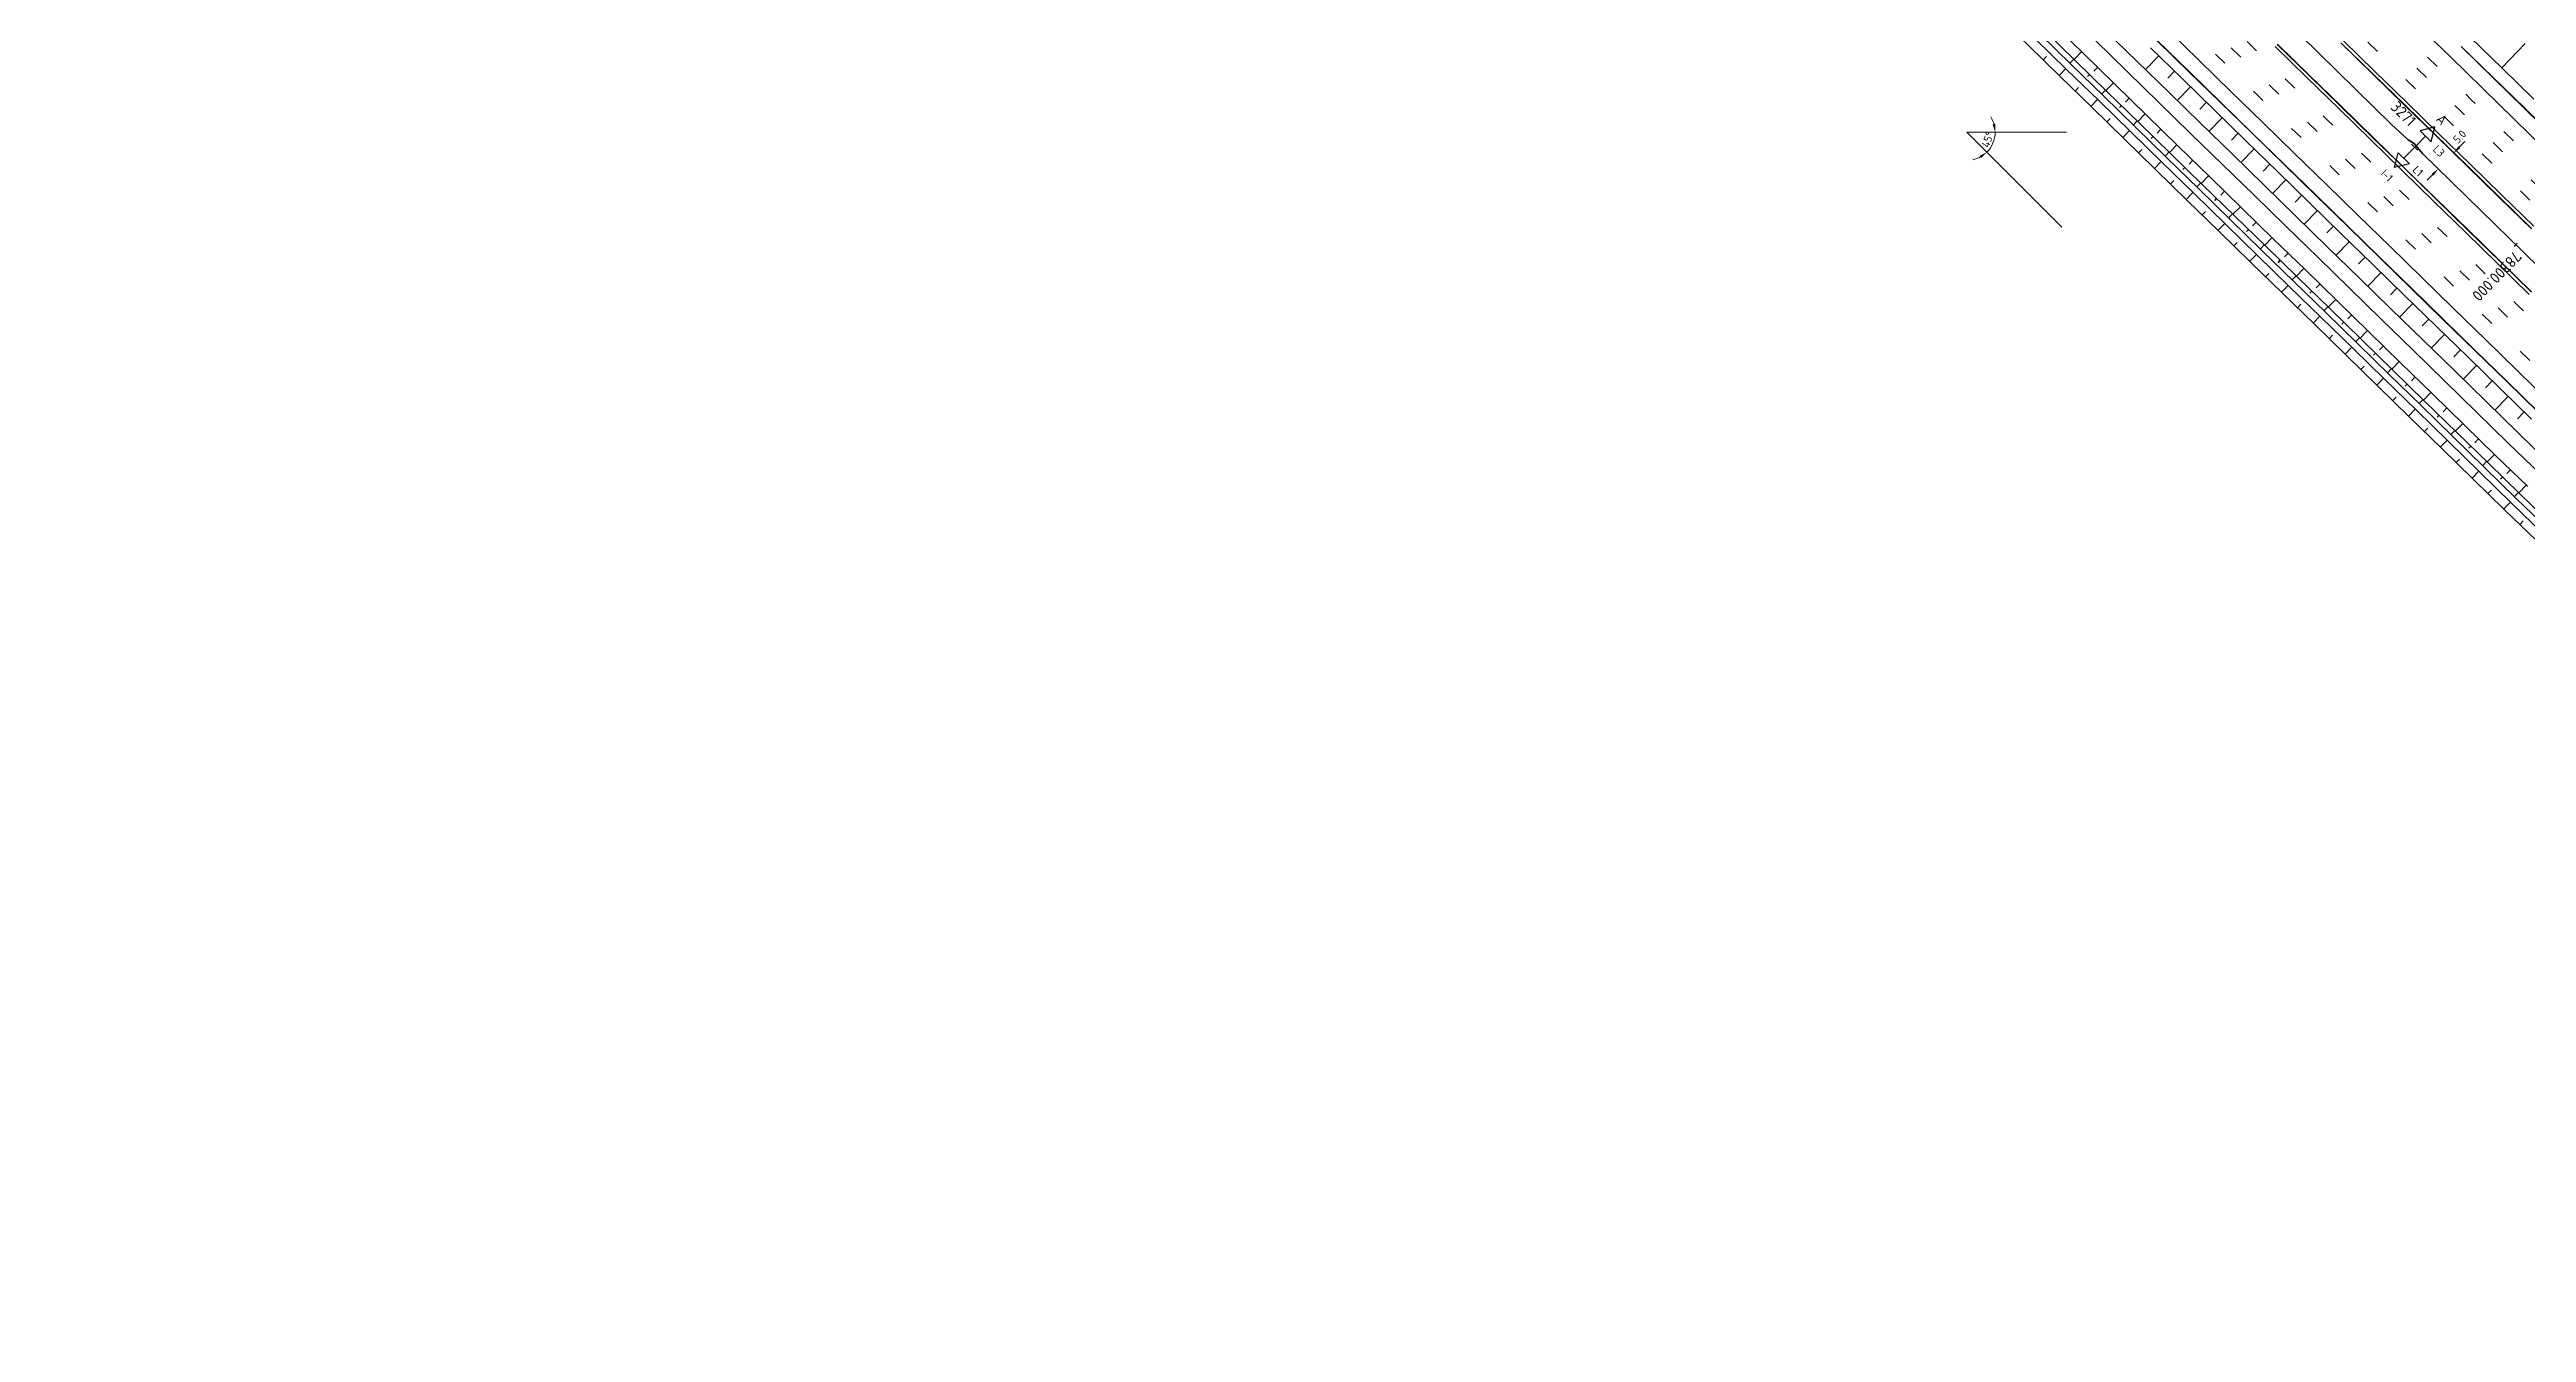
# Model space of a CAD drawing. Header units: metres. Extents: x 134219 to 139080, y 438661 to 444352.
# Drawn here: x 137097 to 137656, y 439851 to 440140 of the extents above; entities that cross this region are included whole.
import ezdxf

# ---------------------------------------------------------------- set-up
doc = ezdxf.new("R2010")
doc.units = ezdxf.units.M
doc.linetypes.add('13strp', pattern=[4, 1, -3])
doc.linetypes.add('39strp', pattern=[12, 3, -9])
doc.layers.get('DEFPOINTS').update_dxf_attribs({"color": 193})
for name, color, linetype, lineweight in [('N-WE-KL-ET_LS_OV_ARMATUUR-S', 7, 'Continuous', 25), ('N-WE-KL-ET_LS_OV_ARMATUUR-T18', 1, 'Continuous', 25), ('N-WE-KL-ET_LS_OV_KABEL-G', 10, 'KL-LS-OV-N', 35), ('N-WE-KL-ET_LS_OV_KABEL-M', 7, 'Continuous', 18), ('Utd-ondergr-nw', 8, '13strp', 35), ('X-XX-AL-VERWIJZING-S', 7, 'Continuous', 18)]:
    doc.layers.add(name, color=color, linetype=linetype, lineweight=lineweight)
doc.layers.add('N-WE-KL-ET_LS_OV_ARMATUUR-T25', color=2, linetype='Continuous')
doc.layers.add('Utd-weg-nw', color=8, linetype='Continuous')
doc.styles.add('alm a2ee v011$0$rtw_iso', font='NLCS-ISO.ttf')
doc.styles.add('ISO18', font='NLCS-ISO.ttf')
doc.styles.add('ISO25', font='NLCS-ISO.ttf')
doc.styles.add('NLCS_18', font='NLCS-ISO.ttf', dxfattribs={"height": 1.8})
doc.linetypes.add('KL-LS-OV-N', pattern='A,4,-1,[103,NLCS.SHX,S=0.75,R=0,X=0,Y=0],-1,4,-1.5,["0V",Standard,S=1,R=0,X=0,Y=-0.5],-3', length=14.5)
doc.dimstyles.new('NLCS_t18_pijl_Dimension_l3_h1', dxfattribs={"dimtxt": 1.8, "dimasz": 1.8, "dimexe": 2, "dimexo": 2, "dimgap": 0.7, "dimtad": 1, "dimdec": 1, "dimzin": 0, "dimdsep": 46, "dimtxsty": 'NLCS_18', "dimcen": 2.5, "dimdle": 2, "dimclrd": 256, "dimclre": 256, "dimclrt": 256, "dimadec": 1, "dimazin": 0, "dimtfac": 1, "dimtdec": 1, "dimtofl": 0, "dimtmove": 1, "dimatfit": 0, "dimfxl": 0, "dimtolj": 1, "dimtzin": 0, "dimlwd": 18, "dimlwe": 18, "dimarcsym": 0})
doc.dimstyles.new('UTD', dxfattribs={"dimtxt": 1.8, "dimasz": 1.8, "dimexe": 0, "dimexo": 0, "dimgap": 0.5, "dimtad": 1, "dimdec": 1, "dimzin": 1, "dimdsep": 46, "dimtxsty": 'ISO18', "dimcen": 2.5, "dimclrd": 256, "dimclre": 256, "dimclrt": 1, "dimadec": 0, "dimazin": 0, "dimtfac": 1, "dimtdec": 1, "dimtmove": 0, "dimatfit": 3, "dimfxl": 0, "dimlwd": -1, "dimlwe": -1, "dimarcsym": 0})

# ---------------------------------------------------------------- blocks, each defined once
blk = doc.blocks.new('SKL-ET_OV_ARMATUUR_HD_NATRIUM_2x250W-SO (3)')
for p, q in [((-6.49, 0), (-3.49, 1.76)), ((-3.49, -1.76), (-6.49, 0)), ((6.49, 0), (3.49, 1.76)), ((3.49, -1.76), (6.49, 0))]:
    blk.add_line(p, q)
for points in [[(-3.49, 1.76), (-3.49, -1.76)], [(-3.49, 0), (0, 0)], [(0, 1), (0, -1)], [(3.49, 0), (0, 0)], [(3.49, 1.76), (3.49, -1.76)]]:
    blk.add_lwpolyline(points)
at = {"layer": 'N-WE-KL-ET_LS_OV_ARMATUUR-T18', "style": 'ISO18', "flags": 1}
for tag, p in [('TYPE_ARMATUUR', (3.07, -6.82)), ('VERMOGEN_LAMP', (3.07, -10.61)), ('SPIEGELSTAND', (3.07, -14.39)), ('HOOGTE_LICHTMAST', (3.07, -18.17)), ('UITLEGGERHOEK', (3.07, -21.96)), ('TYPE_LICHTMAST', (3.07, -25.74)), ('BOTSVRIENDELIJK', (3.07, -29.53)), ('POSITIE_LICHTMAST', (3.07, -33.31)), ('KABELAANSLUITNG', (3.07, -37.1)), ('VOEDINGSPUNT', (3.07, -48.45))]:
    blk.add_attdef(tag, p, '', height=1.8, dxfattribs=at)
at = {"layer": 'N-WE-KL-ET_LS_OV_ARMATUUR-T18', "style": 'ISO18'}
for tag, p in [('FASE-AANSLUITING_1', (3.07, -40.88)), ('FASE-AANSLUITING_2', (3.07, -44.67)), ('GROEPSNUMMER', (3.07, -52.24))]:
    blk.add_attdef(tag, p, '', height=1.8, dxfattribs=at)
at = {"layer": 'N-WE-KL-ET_LS_OV_ARMATUUR-T25', "style": 'ISO25'}
for tag, p, height in [('TYPE_SYMBOOL', (3.07, 3.61), 2.25), ('MASTNUMMER', (3.07, 7.39), 2.5)]:
    blk.add_attdef(tag, p, '', height=height, dxfattribs=at)
blk = doc.blocks.new('*D254')
at = {"layer": 'DEFPOINTS', "color": 0, "transparency": 16777216}
for p in [(137635.95, 440113.43), (137635.95, 440113.43), (137639.43, 440117)]:
    blk.add_point(p, dxfattribs=at)
at = {"layer": 'N-WE-KL-ET_LS_OV_KABEL-M', "lineweight": 18, "transparency": 16777216}
for p, q in [((137639.43, 440117), (137637.99, 440118.39)), ((137635.95, 440113.43), (137634.52, 440114.83))]:
    blk.add_line(p, q, dxfattribs=at)
at = {"layer": 'N-WE-KL-ET_LS_OV_KABEL-M', "linetype": 'Continuous', "lineweight": 18, "transparency": 16777216}
for p, q in [((137640.68, 440118.29), (137641.94, 440119.58)), ((137634.7, 440112.14), (137633.44, 440110.85))]:
    blk.add_line(p, q, dxfattribs=at)
at = {"layer": 'N-WE-KL-ET_LS_OV_KABEL-M', "transparency": 16777216}
for points in [[(137640.47, 440118.5), (137640.9, 440118.08), (137639.43, 440117)], [(137634.48, 440112.35), (137634.91, 440111.93), (137635.95, 440113.43)]]:
    blk.add_solid(points, dxfattribs=at)
at = {"layer": 'N-WE-KL-ET_LS_OV_KABEL-M', "transparency": 16777216, "insert": (137640.77, 440120.67), "char_height": 1.8, "attachment_point": 5, "rotation": 45.7374, "style": 'NLCS_18'}
blk.add_mtext('\\A1;5.0', dxfattribs=at)
blk = doc.blocks.new('*D144')
at = {"transparency": 16777216}
for start, end in [(16.1899, 32.3798), (314.9988, 0), (282.6191, 298.809)]:
    blk.add_arc((137529.65, 440121.7), 6.39, start, end, dxfattribs=at)
for points in [[(137536.09, 440123.52), (137535.49, 440123.44), (137536.04, 440121.7)], [(137532.55, 440116.34), (137532.91, 440115.86), (137534.17, 440117.18)]]:
    blk.add_solid(points, dxfattribs=at)
at = {"layer": 'DEFPOINTS', "color": 0, "transparency": 16777216}
for p in [(137529.65, 440121.7), (137529.65, 440121.7), (137535.19, 440118.5), (137552.12, 440121.7), (137551.07, 440100.28)]:
    blk.add_point(p, dxfattribs=at)
at = {"color": 1, "transparency": 16777216, "insert": (137534.36, 440120.04), "char_height": 1.8, "attachment_point": 5, "rotation": 70.5741, "style": 'ISO18'}
blk.add_mtext('45°', dxfattribs=at)
blk = doc.blocks.new('A$C506575FD')
for q in [(137551.07, 440100.28), (137552.12, 440121.7)]:
    blk.add_line((137529.65, 440121.7), q)
dim = blk.add_angular_dim_2l(base=(137535.19, 440118.5), line1=((137529.65, 440121.7), (137551.07, 440100.28)), line2=((137529.65, 440121.7), (137552.12, 440121.7)), dimstyle='UTD')
dim.commit()
dim.dimension.update_dxf_attribs({"geometry": '*D144', "text_midpoint": (137535.68, 440119.57), "dimtype": 130})

msp = doc.modelspace()

# ---------------------------------------------------------------- linework, layer by layer
at = {"layer": 'N-WE-KL-ET_LS_OV_KABEL-G', "elevation": 0.78, "flags": 128}
msp.add_lwpolyline([(137436.91, 440306.7), (137444.28, 440300.35), (137482.44, 440263.04), (137488.79, 440256.89), (137491.36, 440254.61), (137492.38, 440253.39), (137536.11, 440210.84), (137584.46, 440163.72), (137625.43, 440123.4), (137629.18, 440119.99), (137630.49, 440119.14), (137632.39, 440116.92), (137668.36, 440081.71), (137675.32, 440074.8), (137677.35, 440073.36), (137679.01, 440071.17), (137703.42, 440047.33), (137722.06, 440029.17), (137723.85, 440028.13), (137725.24, 440026.43), (137736.96, 440014.83), (137746.02, 440006.09), (137750.75, 440001.92), (137767.59, 439985.79), (137770.24, 439982.8), (137773.53, 439979.73), (137775.37, 439977.8), (137781.94, 439971.22), (137815.54, 439938.78), (137858.64, 439896.54), (137910.22, 439846.16), (137939.96, 439816.95), (137949.15, 439808.11), (137954.69, 439802.95), (137958.56, 439799.29), (137959.31, 439797.98), (138000, 439759.02), (138001.68, 439757.82), (138004.72, 439754.97), (138006.3, 439753.15), (138026.58, 439733.76), (138047.23, 439713.88), (138048.95, 439712.64), (138051.86, 439709.96), (138053.22, 439708.2), (138075.65, 439687.35), (138078.9, 439684.05), (138080.54, 439683.96), (138083.79, 439681.24), (138083.79, 439681.24)], dxfattribs=at)
at = {"layer": 'Utd-ondergr-nw', "color": 7, "linetype": 'Continuous'}
msp.add_line((137653.74, 440096.66), (137653.04, 440095.94), dxfattribs=at)
at = {"layer": 'Utd-ondergr-nw', "linetype": 'Continuous', "flags": 128}
for points in [[(137537.95, 440146.67), (137543.55, 440141.2), (137550.72, 440134.22), (137557.88, 440127.24), (137565.04, 440120.27), (137572.2, 440113.29), (137579.36, 440106.31), (137586.52, 440099.33), (137593.68, 440092.35), (137600.85, 440085.37), (137608.01, 440078.39), (137615.17, 440071.41), (137622.33, 440064.43), (137629.49, 440057.45), (137636.65, 440050.47), (137643.81, 440043.49), (137650.98, 440036.51), (137658.14, 440029.53)], [(137548.68, 440146.47), (137555.85, 440139.49), (137563.01, 440132.51), (137570.17, 440125.53), (137577.33, 440118.55), (137584.49, 440111.57), (137591.65, 440104.59), (137598.81, 440097.61), (137605.98, 440090.63), (137613.14, 440083.65), (137620.3, 440076.67), (137627.46, 440069.69), (137634.62, 440062.71), (137641.78, 440055.73), (137648.94, 440048.75), (137656.11, 440041.78)], [(137545.07, 440142.76), (137552.23, 440135.78), (137559.39, 440128.8), (137566.56, 440121.82), (137573.72, 440114.84), (137580.88, 440107.86), (137588.04, 440100.88), (137595.2, 440093.91), (137602.36, 440086.93), (137609.53, 440079.95), (137616.69, 440072.97), (137623.85, 440065.99), (137631.01, 440059.01), (137638.17, 440052.03), (137645.33, 440045.05), (137652.49, 440038.07), (137659.66, 440031.09)], [(137546.12, 440143.84), (137553.28, 440136.86), (137560.44, 440129.88), (137567.6, 440122.9), (137574.76, 440115.92), (137581.93, 440108.94), (137589.09, 440101.96), (137596.25, 440094.98), (137603.41, 440088), (137610.57, 440081.02), (137617.73, 440074.04), (137624.9, 440067.06), (137632.06, 440060.08), (137639.22, 440053.1), (137646.38, 440046.12), (137653.54, 440039.14), (137660.7, 440032.16)], [(137547.01, 440144.75), (137554.17, 440137.77), (137561.33, 440130.79), (137568.49, 440123.81), (137575.65, 440116.83), (137582.82, 440109.85), (137589.98, 440102.87), (137597.14, 440095.89), (137604.3, 440088.91), (137611.46, 440081.93), (137618.62, 440074.95), (137625.79, 440067.97), (137632.95, 440060.99), (137640.11, 440054.02), (137647.27, 440047.04), (137654.43, 440040.06), (137661.59, 440033.08)], [(137558.64, 440142.35), (137565.8, 440135.37), (137572.96, 440128.39), (137580.12, 440121.41), (137587.28, 440114.43), (137594.44, 440107.46), (137601.61, 440100.48), (137608.77, 440093.5), (137615.93, 440086.52), (137623.09, 440079.54), (137630.25, 440072.56), (137637.41, 440065.58), (137644.57, 440058.6), (137651.74, 440051.62), (137658.9, 440044.64)], [(137560.87, 440144.64), (137568.03, 440137.66), (137575.19, 440130.69), (137582.36, 440123.71), (137589.52, 440116.73), (137596.68, 440109.75), (137603.84, 440102.77), (137611, 440095.79), (137618.16, 440088.81), (137625.32, 440081.83), (137632.49, 440074.85), (137639.65, 440067.87), (137646.81, 440060.89), (137653.97, 440053.91), (137661.13, 440046.93)], [(137571.03, 440140.74), (137578.19, 440133.76), (137585.36, 440126.79), (137592.52, 440119.81), (137599.68, 440112.83), (137606.84, 440105.85), (137614, 440098.87), (137621.16, 440091.89), (137628.33, 440084.91), (137635.49, 440077.93), (137642.65, 440070.95), (137649.81, 440063.97), (137656.97, 440056.99)], [(137572.55, 440142.31), (137579.72, 440135.33), (137586.88, 440128.35), (137594.04, 440121.37), (137601.2, 440114.39), (137608.36, 440107.41), (137615.52, 440100.43), (137622.69, 440093.45), (137629.85, 440086.47), (137637.01, 440079.49), (137644.17, 440072.51), (137651.33, 440065.53), (137658.49, 440058.55)], [(137572.6, 440142.36), (137579.77, 440135.38), (137586.93, 440128.4), (137594.09, 440121.42), (137601.25, 440114.44), (137608.41, 440107.46), (137615.57, 440100.48), (137622.73, 440093.5), (137629.9, 440086.52), (137637.06, 440079.54), (137644.22, 440072.56), (137651.38, 440065.58), (137658.54, 440058.6)], [(137599.66, 440141.47), (137606.83, 440134.49), (137613.99, 440127.51), (137621.15, 440120.53), (137628.31, 440113.55), (137635.47, 440106.57), (137642.63, 440099.59), (137649.79, 440092.61), (137656.96, 440085.63)], [(137599.71, 440141.52), (137606.87, 440134.54), (137614.04, 440127.56), (137621.2, 440120.58), (137628.36, 440113.6), (137635.52, 440106.62), (137642.68, 440099.64), (137649.84, 440092.66), (137657, 440085.68)], [(137613.97, 440141.81), (137621.13, 440134.83), (137628.29, 440127.85), (137635.45, 440120.87), (137642.61, 440113.9), (137649.77, 440106.92), (137656.93, 440099.94)], [(137614.01, 440141.86), (137621.18, 440134.88), (137628.34, 440127.9), (137635.5, 440120.92), (137642.66, 440113.95), (137649.82, 440106.97), (137656.98, 440099.99)], [(137641.08, 440140.97), (137648.24, 440133.99), (137655.4, 440127.01), (137662.56, 440120.04)], [(137641.12, 440141.02), (137648.29, 440134.04), (137655.45, 440127.07), (137662.61, 440120.09)], [(137643.17, 440143.12), (137650.33, 440136.14), (137657.49, 440129.16)], [(137650.24, 440136.23), (137655.54, 440141.68)], [(137547.65, 440138.73), (137546.89, 440137.95)], [(137551.99, 440136.02), (137550.47, 440134.46)], [(137552.86, 440137.26), (137553.75, 440138.17)], [(137553.85, 440138.08), (137555.53, 440139.8)], [(137558.27, 440135.45), (137559.11, 440136.31)], [(137569.93, 440135.82), (137572.93, 440138.89)], [(137575.01, 440133.87), (137576.51, 440135.41)], [(137554.81, 440131.75), (137554.05, 440130.97)], [(137556.89, 440134.23), (137557.33, 440134.68)], [(137560.03, 440130.28), (137560.92, 440131.2)], [(137561.01, 440131.1), (137562.69, 440132.82)], [(137565.43, 440128.47), (137566.27, 440129.33)], [(137577.09, 440128.84), (137580.09, 440131.92)], [(137559.15, 440129.04), (137557.63, 440127.48)], [(137561.97, 440124.77), (137561.22, 440123.99)], [(137564.05, 440127.25), (137564.5, 440127.71)], [(137567.19, 440123.3), (137568.08, 440124.22)], [(137568.18, 440124.12), (137569.85, 440125.84)], [(137582.17, 440126.89), (137583.67, 440128.43)], [(137584.25, 440121.86), (137587.25, 440124.94)], [(137566.31, 440122.06), (137564.8, 440120.5)], [(137571.21, 440120.27), (137571.66, 440120.73)], [(137572.59, 440121.49), (137573.43, 440122.35)], [(137575.34, 440117.14), (137577.01, 440118.86)], [(137589.33, 440119.91), (137590.83, 440121.45)], [(137569.14, 440117.79), (137568.38, 440117.01)], [(137573.48, 440115.08), (137571.96, 440113.52)], [(137574.35, 440116.32), (137575.24, 440117.24)], [(137578.37, 440113.29), (137578.82, 440113.75)], [(137579.76, 440114.51), (137580.59, 440115.37)], [(137591.41, 440114.88), (137594.42, 440117.96)], [(137596.5, 440112.93), (137598, 440114.47)], [(137576.3, 440110.81), (137575.54, 440110.03)], [(137580.64, 440108.1), (137579.12, 440106.54)], [(137581.51, 440109.34), (137582.4, 440110.26)], [(137582.5, 440110.16), (137584.17, 440111.88)], [(137586.92, 440107.53), (137587.75, 440108.39)], [(137598.58, 440107.9), (137601.58, 440110.98)], [(137603.66, 440105.95), (137605.16, 440107.49)], [(137583.46, 440103.83), (137582.7, 440103.05)], [(137585.54, 440106.31), (137585.98, 440106.77)], [(137588.67, 440102.36), (137589.56, 440103.28)], [(137589.66, 440103.18), (137591.34, 440104.9)], [(137594.08, 440100.55), (137594.92, 440101.41)], [(137605.74, 440100.92), (137608.74, 440104)], [(137587.8, 440101.12), (137586.28, 440099.56)], [(137590.62, 440096.85), (137589.86, 440096.07)], [(137592.7, 440099.33), (137593.14, 440099.79)], [(137595.83, 440095.38), (137596.72, 440096.3)], [(137596.82, 440096.2), (137598.5, 440097.92)], [(137610.82, 440098.97), (137612.32, 440100.51)], [(137612.9, 440093.94), (137615.9, 440097.02)], [(137594.96, 440094.14), (137593.44, 440092.58)], [(137599.86, 440092.35), (137600.3, 440092.81)], [(137601.24, 440093.57), (137602.08, 440094.43)], [(137603.98, 440089.22), (137605.66, 440090.94)], [(137617.98, 440091.99), (137619.48, 440093.53)], [(137597.78, 440089.87), (137597.02, 440089.09)], [(137602.12, 440087.16), (137600.6, 440085.6)], [(137602.99, 440088.41), (137603.88, 440089.32)], [(137607.02, 440085.37), (137607.47, 440085.83)], [(137608.4, 440086.59), (137609.24, 440087.45)], [(137620.06, 440086.96), (137623.06, 440090.04)], [(137625.14, 440085.01), (137626.64, 440086.55)], [(137604.94, 440082.89), (137604.18, 440082.11)], [(137609.28, 440080.18), (137607.76, 440078.62)], [(137610.16, 440081.43), (137611.05, 440082.34)], [(137611.14, 440082.24), (137612.82, 440083.96)], [(137615.56, 440079.61), (137616.4, 440080.47)], [(137627.22, 440079.98), (137630.22, 440083.06)], [(137632.3, 440078.03), (137633.8, 440079.57)], [(137612.1, 440075.91), (137611.35, 440075.14)], [(137614.18, 440078.39), (137614.63, 440078.85)], [(137617.32, 440074.45), (137618.21, 440075.36)], [(137618.31, 440075.26), (137619.98, 440076.98)], [(137622.72, 440072.63), (137623.56, 440073.49)], [(137634.38, 440073), (137637.38, 440076.08)], [(137616.44, 440073.2), (137614.93, 440071.65)], [(137619.27, 440068.93), (137618.51, 440068.16)], [(137621.34, 440071.41), (137621.79, 440071.87)], [(137624.48, 440067.47), (137625.37, 440068.38)], [(137625.47, 440068.28), (137627.14, 440070)], [(137639.46, 440071.05), (137640.97, 440072.59)], [(137641.54, 440066.02), (137644.55, 440069.1)], [(137623.61, 440066.22), (137622.09, 440064.67)], [(137628.5, 440064.43), (137628.95, 440064.89)], [(137629.89, 440065.65), (137630.72, 440066.51)], [(137632.63, 440061.3), (137634.3, 440063.02)], [(137646.63, 440064.07), (137648.13, 440065.61)], [(137626.43, 440061.95), (137625.67, 440061.18)], [(137630.77, 440059.24), (137629.25, 440057.69)], [(137631.64, 440060.49), (137632.53, 440061.4)], [(137635.67, 440057.45), (137636.11, 440057.91)], [(137637.05, 440058.67), (137637.88, 440059.53)], [(137648.71, 440059.04), (137651.71, 440062.12)], [(137653.79, 440057.09), (137655.29, 440058.63)], [(137633.59, 440054.98), (137632.83, 440054.2)], [(137637.93, 440052.26), (137636.41, 440050.71)], [(137638.8, 440053.51), (137639.69, 440054.42)], [(137639.79, 440054.32), (137641.47, 440056.04)], [(137644.21, 440051.69), (137645.05, 440052.55)], [(137640.75, 440048), (137639.99, 440047.22)], [(137642.83, 440050.47), (137643.27, 440050.93)], [(137645.96, 440046.53), (137646.85, 440047.44)], [(137646.95, 440047.35), (137648.63, 440049.06)], [(137651.37, 440044.71), (137652.21, 440045.57)], [(137645.09, 440045.28), (137643.57, 440043.73)], [(137647.91, 440041.02), (137647.15, 440040.24)], [(137649.99, 440043.5), (137650.43, 440043.95)], [(137653.13, 440039.55), (137654.01, 440040.46)], [(137654.11, 440040.37), (137655.79, 440042.08)], [(137652.25, 440038.31), (137650.73, 440036.75)], [(137655.07, 440034.04), (137654.31, 440033.26)]]:
    msp.add_lwpolyline(points, dxfattribs=at)
at = {"layer": 'Utd-weg-nw', "linetype": '39strp', "flags": 128}
for points in [[(136102.65, 442067.48), (136103.98, 442065.34), (136109.25, 442056.85), (136114.53, 442048.35), (136119.8, 442039.86), (136125.08, 442031.36), (136130.35, 442022.86), (136135.63, 442014.37), (136140.9, 442005.87), (136146.18, 441997.38), (136151.45, 441988.88), (136156.73, 441980.39), (136162, 441971.89), (136167.28, 441963.39), (136172.55, 441954.9), (136177.83, 441946.4), (136183.1, 441937.91), (136188.38, 441929.41), (136193.65, 441920.92), (136198.93, 441912.42), (136204.2, 441903.93), (136209.48, 441895.43), (136214.75, 441886.93), (136220.03, 441878.44), (136225.3, 441869.94), (136230.58, 441861.45), (136235.85, 441852.95), (136241.13, 441844.46), (136246.4, 441835.96), (136251.68, 441827.47), (136256.95, 441818.97), (136262.23, 441810.47), (136267.5, 441801.98), (136272.78, 441793.48), (136278.05, 441784.99), (136283.33, 441776.49), (136288.6, 441768), (136293.88, 441759.5), (136299.15, 441751.01), (136304.43, 441742.51), (136309.7, 441734.01), (136314.98, 441725.52), (136320.25, 441717.02), (136325.53, 441708.53), (136330.8, 441700.03), (136336.08, 441691.54), (136341.35, 441683.04), (136346.63, 441674.54), (136351.9, 441666.05), (136357.18, 441657.55), (136362.45, 441649.06), (136367.72, 441640.56), (136373, 441632.07), (136378.27, 441623.57), (136383.55, 441615.08), (136388.82, 441606.58), (136394.1, 441598.08), (136399.37, 441589.59), (136404.65, 441581.09), (136409.92, 441572.6), (136415.2, 441564.1), (136420.47, 441555.61), (136425.75, 441547.11), (136431.02, 441538.62), (136436.3, 441530.12), (136441.57, 441521.62), (136446.85, 441513.13), (136452.12, 441504.63), (136457.4, 441496.14), (136462.67, 441487.64), (136467.95, 441479.15), (136473.22, 441470.65), (136478.5, 441462.16), (136483.77, 441453.66), (136489.05, 441445.16), (136494.32, 441436.67), (136499.6, 441428.17), (136504.87, 441419.68), (136510.15, 441411.18), (136515.42, 441402.69), (136520.7, 441394.19), (136525.97, 441385.69), (136531.25, 441377.2), (136536.52, 441368.7), (136541.8, 441360.21), (136547.07, 441351.71), (136552.35, 441343.22), (136557.62, 441334.72), (136562.9, 441326.23), (136568.17, 441317.73), (136573.45, 441309.23), (136578.72, 441300.74), (136584, 441292.24), (136589.27, 441283.75), (136594.55, 441275.25), (136599.82, 441266.76), (136605.1, 441258.26), (136610.37, 441249.77), (136615.65, 441241.27), (136620.92, 441232.77), (136626.2, 441224.28), (136631.47, 441215.78), (136636.75, 441207.29), (136642.02, 441198.79), (136647.3, 441190.3), (136652.57, 441181.8), (136657.85, 441173.3), (136663.12, 441164.81), (136668.4, 441156.31), (136673.67, 441147.82), (136678.95, 441139.32), (136684.22, 441130.83), (136689.5, 441122.33), (136694.77, 441113.84), (136700.05, 441105.34), (136705.32, 441096.84), (136710.6, 441088.35), (136715.87, 441079.85), (136720.32, 441072.69), (136721.15, 441071.36), (136726.42, 441062.86), (136731.71, 441054.36), (136737.01, 441045.85), (136742.32, 441037.35), (136747.64, 441028.85), (136752.99, 441020.36), (136758.37, 441011.88), (136763.77, 441003.4), (136769.2, 440994.94), (136774.67, 440986.49), (136780.17, 440978.06), (136785.72, 440969.64), (136791.31, 440961.25), (136796.95, 440952.88), (136799.79, 440948.71), (136802.64, 440944.54), (136808.38, 440936.23), (136811.33, 440932), (136814.18, 440927.95), (136820.04, 440919.71), (136825.95, 440911.51), (136831.91, 440903.35), (136837.93, 440895.23), (136844.01, 440887.14), (136850.13, 440879.1), (136856.32, 440871.1), (136862.55, 440863.14), (136868.84, 440855.23), (136875.18, 440847.35), (136881.57, 440839.52), (136888.01, 440831.73), (136894.51, 440823.98), (136901.05, 440816.28), (136907.65, 440808.62), (136914.3, 440801.01), (136921, 440793.43), (136927.75, 440785.91), (136934.55, 440778.43), (136936.17, 440776.67), (136941.4, 440770.99), (136948.29, 440763.61), (136955.22, 440756.27), (136962.19, 440748.97), (136969.19, 440741.72), (136976.22, 440734.5), (136983.28, 440727.32), (136990.36, 440720.17), (136997.46, 440713.05), (137004.58, 440705.96), (137011.71, 440698.89), (137018.86, 440691.84), (137026.01, 440684.82), (137033.17, 440677.8), (137040.34, 440670.81), (137041.77, 440669.41), (137047.5, 440663.82), (137053.97, 440657.51), (137054.67, 440656.84), (137061.83, 440649.86), (137068.99, 440642.88), (137076.15, 440635.9), (137083.31, 440628.92), (137090.47, 440621.94), (137095.49, 440617.05), (137097.64, 440614.96), (137104.8, 440607.98), (137111.96, 440601), (137119.12, 440594.02), (137126.28, 440587.04), (137133.44, 440580.06), (137140.6, 440573.08), (137147.77, 440566.1), (137154.93, 440559.12), (137162.09, 440552.14), (137169.25, 440545.16), (137176.41, 440538.18), (137183.57, 440531.2), (137190.73, 440524.23), (137197.9, 440517.25), (137205.06, 440510.27), (137212.22, 440503.29), (137219.38, 440496.31), (137226.54, 440489.33), (137233.7, 440482.35), (137240.86, 440475.37), (137248.03, 440468.39), (137255.19, 440461.41), (137262.35, 440454.43), (137269.51, 440447.45), (137276.67, 440440.47), (137283.83, 440433.49), (137291, 440426.51), (137298.16, 440419.53), (137305.32, 440412.55), (137312.48, 440405.57), (137319.64, 440398.59), (137326.8, 440391.61), (137333.96, 440384.64), (137335.59, 440383.05), (137341.13, 440377.66), (137348.29, 440370.68), (137355.45, 440363.7), (137362.61, 440356.72), (137369.77, 440349.74), (137376.93, 440342.76), (137384.09, 440335.78), (137391.26, 440328.8), (137398.42, 440321.82), (137405.58, 440314.84), (137412.74, 440307.86), (137419.9, 440300.88), (137427.06, 440293.9), (137434.22, 440286.92), (137441.39, 440279.94), (137448.55, 440272.96), (137455.71, 440265.98), (137462.87, 440259), (137470.03, 440252.03), (137477.19, 440245.05), (137484.36, 440238.07), (137491.52, 440231.09), (137498.68, 440224.11), (137505.84, 440217.13), (137513, 440210.15), (137520.16, 440203.17), (137527.32, 440196.19), (137534.49, 440189.21), (137541.65, 440182.23), (137545.87, 440178.11), (137548.81, 440175.25), (137555.97, 440168.27), (137563.13, 440161.29), (137570.29, 440154.31), (137577.45, 440147.33), (137584.62, 440140.35), (137591.78, 440133.37), (137598.94, 440126.39), (137606.1, 440119.41), (137613.26, 440112.44), (137620.42, 440105.46), (137627.58, 440098.48), (137634.75, 440091.5), (137641.91, 440084.52), (137649.07, 440077.54), (137656.23, 440070.56), (137663.39, 440063.58), (137670.55, 440056.6), (137677.72, 440049.62), (137684.88, 440042.64), (137692.04, 440035.66), (137692.61, 440035.1), (137699.2, 440028.68), (137706.36, 440021.7), (137713.52, 440014.72), (137720.68, 440007.74), (137727.85, 440000.76), (137735.01, 439993.78), (137742.17, 439986.8), (137749.33, 439979.83), (137756.49, 439972.85), (137763.65, 439965.87), (137770.81, 439958.89), (137777.98, 439951.91), (137785.14, 439944.93), (137792.3, 439937.95), (137799.46, 439930.97), (137806.62, 439923.99), (137813.78, 439917.01), (137820.94, 439910.03), (137828.11, 439903.05), (137835.27, 439896.07), (137842.43, 439889.09), (137849.59, 439882.11), (137856.75, 439875.13), (137863.91, 439868.15), (137871.08, 439861.17)], [(136106.01, 442068.7), (136106.95, 442067.19), (136112.23, 442058.69), (136117.5, 442050.2), (136122.78, 442041.7), (136128.05, 442033.21), (136133.33, 442024.71), (136138.6, 442016.21), (136143.88, 442007.72), (136149.15, 441999.22), (136154.43, 441990.73), (136159.7, 441982.23), (136164.98, 441973.74), (136170.25, 441965.24), (136175.53, 441956.75), (136180.8, 441948.25), (136186.08, 441939.75), (136191.35, 441931.26), (136196.63, 441922.76), (136201.9, 441914.27), (136207.18, 441905.77), (136212.45, 441897.28), (136217.73, 441888.78), (136223, 441880.29), (136228.28, 441871.79), (136233.55, 441863.29), (136238.82, 441854.8), (136244.1, 441846.3), (136249.37, 441837.81), (136254.65, 441829.31), (136259.92, 441820.82), (136265.2, 441812.32), (136270.47, 441803.82), (136275.75, 441795.33), (136281.02, 441786.83), (136286.3, 441778.34), (136291.57, 441769.84), (136296.85, 441761.35), (136302.12, 441752.85), (136307.4, 441744.36), (136312.67, 441735.86), (136317.95, 441727.36), (136323.22, 441718.87), (136328.5, 441710.37), (136333.77, 441701.88), (136339.05, 441693.38), (136344.32, 441684.89), (136349.6, 441676.39), (136354.87, 441667.9), (136360.15, 441659.4), (136365.42, 441650.9), (136370.7, 441642.41), (136375.97, 441633.91), (136381.25, 441625.42), (136386.52, 441616.92), (136391.8, 441608.43), (136397.07, 441599.93), (136402.35, 441591.44), (136407.62, 441582.94), (136412.9, 441574.44), (136418.17, 441565.95), (136423.45, 441557.45), (136428.72, 441548.96), (136434, 441540.46), (136439.27, 441531.97), (136444.55, 441523.47), (136449.82, 441514.97), (136455.1, 441506.48), (136460.37, 441497.98), (136465.65, 441489.49), (136470.92, 441480.99), (136476.2, 441472.5), (136481.47, 441464), (136486.75, 441455.51), (136492.02, 441447.01), (136497.3, 441438.51), (136502.57, 441430.02), (136507.85, 441421.52), (136513.12, 441413.03), (136518.4, 441404.53), (136523.67, 441396.04), (136528.95, 441387.54), (136534.22, 441379.05), (136539.5, 441370.55), (136544.77, 441362.05), (136550.05, 441353.56), (136555.32, 441345.06), (136560.6, 441336.57), (136565.87, 441328.07), (136571.15, 441319.58), (136576.42, 441311.08), (136581.7, 441302.59), (136586.97, 441294.09), (136592.25, 441285.59), (136597.52, 441277.1), (136602.8, 441268.6), (136608.07, 441260.11), (136613.35, 441251.61), (136618.62, 441243.12), (136623.9, 441234.62), (136629.17, 441226.12), (136634.45, 441217.63), (136639.72, 441209.13), (136644.99, 441200.64), (136650.27, 441192.14), (136655.54, 441183.65), (136660.82, 441175.15), (136666.09, 441166.66), (136671.37, 441158.16), (136676.64, 441149.66), (136681.92, 441141.17), (136687.19, 441132.67), (136692.47, 441124.18), (136697.74, 441115.68), (136703.02, 441107.19), (136708.29, 441098.69), (136713.57, 441090.2), (136718.84, 441081.7), (136723.29, 441074.53), (136724.12, 441073.2), (136729.4, 441064.71), (136734.68, 441056.21), (136739.98, 441047.71), (136745.28, 441039.21), (136750.61, 441030.72), (136755.95, 441022.23), (136761.32, 441013.75), (136766.72, 441005.29), (136772.14, 440996.83), (136777.6, 440988.39), (136783.1, 440979.98), (136788.64, 440971.58), (136794.22, 440963.2), (136799.85, 440954.85), (136802.68, 440950.68), (136805.52, 440946.52), (136811.25, 440938.23), (136814.2, 440934.01), (136817.04, 440929.97), (136822.88, 440921.75), (136828.78, 440913.57), (136834.73, 440905.42), (136840.74, 440897.32), (136846.8, 440889.26), (136852.91, 440881.23), (136859.08, 440873.25), (136865.3, 440865.31), (136871.57, 440857.41), (136877.89, 440849.56), (136884.27, 440841.74), (136890.7, 440833.97), (136897.18, 440826.24), (136903.71, 440818.56), (136910.3, 440810.91), (136916.93, 440803.32), (136923.62, 440795.76), (136930.35, 440788.25), (136937.14, 440780.79), (136938.75, 440779.03), (136943.97, 440773.37), (136950.85, 440766), (136957.76, 440758.68), (136964.72, 440751.4), (136971.7, 440744.15), (136978.72, 440736.95), (136985.77, 440729.78), (136992.84, 440722.64), (136999.93, 440715.53), (137007.04, 440708.44), (137014.17, 440701.38), (137021.31, 440694.34), (137028.46, 440687.32), (137035.62, 440680.31), (137042.78, 440673.31), (137044.22, 440671.91), (137049.95, 440666.32), (137056.42, 440660.02), (137057.11, 440659.34), (137064.27, 440652.36), (137071.43, 440645.38), (137078.59, 440638.4), (137085.76, 440631.42), (137092.92, 440624.44), (137097.93, 440619.56), (137100.08, 440617.46), (137107.24, 440610.49), (137114.4, 440603.51), (137121.56, 440596.53), (137128.72, 440589.55), (137135.89, 440582.57), (137143.05, 440575.59), (137150.21, 440568.61), (137157.37, 440561.63), (137164.53, 440554.65), (137171.69, 440547.67), (137178.85, 440540.69), (137186.02, 440533.71), (137193.18, 440526.73), (137200.34, 440519.75), (137207.5, 440512.77), (137214.66, 440505.79), (137221.82, 440498.81), (137228.98, 440491.83), (137236.15, 440484.85), (137243.31, 440477.88), (137250.47, 440470.9), (137257.63, 440463.92), (137264.79, 440456.94), (137271.95, 440449.96), (137279.12, 440442.98), (137286.28, 440436), (137293.44, 440429.02), (137300.6, 440422.04), (137307.76, 440415.06), (137314.92, 440408.08), (137322.08, 440401.1), (137329.25, 440394.12), (137336.41, 440387.14), (137338.03, 440385.56), (137343.57, 440380.16), (137350.73, 440373.18), (137357.89, 440366.2), (137365.05, 440359.22), (137372.21, 440352.24), (137379.38, 440345.26), (137386.54, 440338.29), (137393.7, 440331.31), (137400.86, 440324.33), (137408.02, 440317.35), (137415.18, 440310.37), (137422.34, 440303.39), (137429.51, 440296.41), (137436.67, 440289.43), (137443.83, 440282.45), (137450.99, 440275.47), (137458.15, 440268.49), (137465.31, 440261.51), (137472.48, 440254.53), (137479.64, 440247.55), (137486.8, 440240.57), (137493.96, 440233.59), (137501.12, 440226.61), (137508.28, 440219.63), (137515.44, 440212.65), (137522.61, 440205.68), (137529.77, 440198.7), (137536.93, 440191.72), (137544.09, 440184.74), (137548.32, 440180.62), (137551.25, 440177.76), (137558.41, 440170.78), (137565.57, 440163.8), (137572.74, 440156.82), (137579.9, 440149.84), (137587.06, 440142.86), (137594.22, 440135.88), (137601.38, 440128.9), (137608.54, 440121.92), (137615.7, 440114.94), (137622.87, 440107.96), (137630.03, 440100.98), (137637.19, 440094), (137644.35, 440087.02), (137651.51, 440080.04), (137658.67, 440073.07), (137665.84, 440066.09), (137673, 440059.11), (137680.16, 440052.13), (137687.32, 440045.15), (137694.48, 440038.17), (137695.05, 440037.61), (137701.64, 440031.19), (137708.8, 440024.21), (137715.97, 440017.23), (137723.13, 440010.25), (137730.29, 440003.27), (137737.45, 439996.29), (137744.61, 439989.31), (137751.77, 439982.33), (137758.93, 439975.35), (137766.1, 439968.37), (137773.26, 439961.39), (137780.42, 439954.41), (137787.58, 439947.43), (137794.74, 439940.45), (137801.9, 439933.48), (137809.06, 439926.5), (137816.23, 439919.52), (137823.39, 439912.54), (137830.55, 439905.56), (137837.71, 439898.58), (137844.87, 439891.6), (137852.03, 439884.62), (137859.2, 439877.64), (137866.36, 439870.66), (137873.52, 439863.68)], [(136109.37, 442069.93), (136109.93, 442069.03), (136115.2, 442060.54), (136120.47, 442052.04), (136125.75, 442043.55), (136131.02, 442035.05), (136136.3, 442026.56), (136141.57, 442018.06), (136146.85, 442009.57), (136152.12, 442001.07), (136157.4, 441992.57), (136162.67, 441984.08), (136167.95, 441975.58), (136173.22, 441967.09), (136178.5, 441958.59), (136183.77, 441950.1), (136189.05, 441941.6), (136194.32, 441933.1), (136199.6, 441924.61), (136204.87, 441916.11), (136210.15, 441907.62), (136215.42, 441899.12), (136220.7, 441890.63), (136225.97, 441882.13), (136231.25, 441873.64), (136236.52, 441865.14), (136241.8, 441856.64), (136247.07, 441848.15), (136252.35, 441839.65), (136257.62, 441831.16), (136262.9, 441822.66), (136268.17, 441814.17), (136273.45, 441805.67), (136278.72, 441797.18), (136284, 441788.68), (136289.27, 441780.18), (136294.55, 441771.69), (136299.82, 441763.19), (136305.1, 441754.7), (136310.37, 441746.2), (136315.65, 441737.71), (136320.92, 441729.21), (136326.2, 441720.72), (136331.47, 441712.22), (136336.75, 441703.72), (136342.02, 441695.23), (136347.3, 441686.73), (136352.57, 441678.24), (136357.85, 441669.74), (136363.12, 441661.25), (136368.4, 441652.75), (136373.67, 441644.25), (136378.95, 441635.76), (136384.22, 441627.26), (136389.5, 441618.77), (136394.77, 441610.27), (136400.05, 441601.78), (136405.32, 441593.28), (136410.6, 441584.79), (136415.87, 441576.29), (136421.15, 441567.79), (136426.42, 441559.3), (136431.7, 441550.8), (136436.97, 441542.31), (136442.25, 441533.81), (136447.52, 441525.32), (136452.8, 441516.82), (136458.07, 441508.33), (136463.35, 441499.83), (136468.62, 441491.33), (136473.9, 441482.84), (136479.17, 441474.34), (136484.45, 441465.85), (136489.72, 441457.35), (136495, 441448.86), (136500.27, 441440.36), (136505.55, 441431.87), (136510.82, 441423.37), (136516.1, 441414.87), (136521.37, 441406.38), (136526.64, 441397.88), (136531.92, 441389.39), (136537.19, 441380.89), (136542.47, 441372.4), (136547.74, 441363.9), (136553.02, 441355.4), (136558.29, 441346.91), (136563.57, 441338.41), (136568.84, 441329.92), (136574.12, 441321.42), (136579.39, 441312.93), (136584.67, 441304.43), (136589.94, 441295.94), (136595.22, 441287.44), (136600.49, 441278.94), (136605.77, 441270.45), (136611.04, 441261.95), (136616.32, 441253.46), (136621.59, 441244.96), (136626.87, 441236.47), (136632.14, 441227.97), (136637.42, 441219.48), (136642.69, 441210.98), (136647.97, 441202.48), (136653.24, 441193.99), (136658.52, 441185.49), (136663.79, 441177), (136669.07, 441168.5), (136674.34, 441160.01), (136679.62, 441151.51), (136684.89, 441143.02), (136690.17, 441134.52), (136695.44, 441126.02), (136700.72, 441117.53), (136705.99, 441109.03), (136711.27, 441100.54), (136716.54, 441092.04), (136721.82, 441083.55), (136726.27, 441076.38), (136727.09, 441075.05), (136732.37, 441066.55), (136737.65, 441058.06), (136742.95, 441049.56), (136748.25, 441041.07), (136753.57, 441032.58), (136758.91, 441024.1), (136764.28, 441015.63), (136769.67, 441007.17), (136775.09, 440998.73), (136780.54, 440990.3), (136786.03, 440981.89), (136791.55, 440973.51), (136797.13, 440965.15), (136802.74, 440956.81), (136805.57, 440952.65), (136808.41, 440948.5), (136814.13, 440940.23), (136817.07, 440936.02), (136819.9, 440931.99), (136825.73, 440923.78), (136831.61, 440915.62), (136837.55, 440907.5), (136843.54, 440899.41), (136849.59, 440891.37), (136855.69, 440883.36), (136861.84, 440875.4), (136868.05, 440867.48), (136874.3, 440859.6), (136880.61, 440851.76), (136886.98, 440843.96), (136893.39, 440836.21), (136899.86, 440828.5), (136906.37, 440820.83), (136912.94, 440813.21), (136919.56, 440805.63), (136926.23, 440798.09), (136932.95, 440790.6), (136939.72, 440783.15), (136941.33, 440781.4), (136946.53, 440775.75), (136953.4, 440768.4), (136960.3, 440761.09), (136967.24, 440753.82), (136974.22, 440746.59), (136981.22, 440739.4), (136988.26, 440732.23), (136995.32, 440725.1), (137002.41, 440718), (137009.51, 440710.92), (137016.63, 440703.87), (137023.77, 440696.83), (137030.91, 440689.81), (137038.07, 440682.81), (137045.23, 440675.82), (137046.66, 440674.42), (137052.39, 440668.83), (137058.86, 440662.52), (137059.55, 440661.85), (137066.71, 440654.87), (137073.88, 440647.89), (137081.04, 440640.91), (137088.2, 440633.93), (137095.36, 440626.95), (137100.37, 440622.07), (137102.52, 440619.97), (137109.68, 440612.99), (137116.84, 440606.01), (137124.01, 440599.03), (137131.17, 440592.05), (137138.33, 440585.07), (137145.49, 440578.09), (137152.65, 440571.11), (137159.81, 440564.14), (137166.97, 440557.16), (137174.14, 440550.18), (137181.3, 440543.2), (137188.46, 440536.22), (137195.62, 440529.24), (137202.78, 440522.26), (137209.94, 440515.28), (137217.1, 440508.3), (137224.27, 440501.32), (137231.43, 440494.34), (137238.59, 440487.36), (137245.75, 440480.38), (137252.91, 440473.4), (137260.07, 440466.42), (137267.24, 440459.44), (137274.4, 440452.46), (137281.56, 440445.48), (137288.72, 440438.5), (137295.88, 440431.53), (137303.04, 440424.55), (137310.2, 440417.57), (137317.37, 440410.59), (137324.53, 440403.61), (137331.69, 440396.63), (137338.85, 440389.65), (137340.48, 440388.06), (137346.01, 440382.67), (137353.17, 440375.69), (137360.33, 440368.71), (137367.5, 440361.73), (137374.66, 440354.75), (137381.82, 440347.77), (137388.98, 440340.79), (137396.14, 440333.81), (137403.3, 440326.83), (137410.46, 440319.85), (137417.63, 440312.87), (137424.79, 440305.89), (137431.95, 440298.92), (137439.11, 440291.94), (137446.27, 440284.96), (137453.43, 440277.98), (137460.59, 440271), (137467.76, 440264.02), (137474.92, 440257.04), (137482.08, 440250.06), (137489.24, 440243.08), (137496.4, 440236.1), (137503.56, 440229.12), (137510.73, 440222.14), (137517.89, 440215.16), (137525.05, 440208.18), (137532.21, 440201.2), (137539.37, 440194.22), (137546.53, 440187.24), (137550.76, 440183.13), (137553.69, 440180.26), (137560.86, 440173.28), (137568.02, 440166.3), (137575.18, 440159.33), (137582.34, 440152.35), (137589.5, 440145.37), (137596.66, 440138.39), (137603.82, 440131.41), (137610.99, 440124.43), (137618.15, 440117.45), (137625.31, 440110.47), (137632.47, 440103.49), (137639.63, 440096.51), (137646.79, 440089.53), (137653.95, 440082.55), (137661.12, 440075.57), (137668.28, 440068.59), (137675.44, 440061.61), (137682.6, 440054.63), (137689.76, 440047.65), (137696.92, 440040.67), (137697.5, 440040.12), (137704.09, 440033.69), (137711.25, 440026.72), (137718.41, 440019.74), (137725.57, 440012.76), (137732.73, 440005.78), (137739.89, 439998.8), (137747.05, 439991.82), (137754.22, 439984.84), (137761.38, 439977.86), (137768.54, 439970.88), (137775.7, 439963.9), (137782.86, 439956.92), (137790.02, 439949.94), (137797.18, 439942.96), (137804.35, 439935.98), (137811.51, 439929), (137818.67, 439922.02), (137825.83, 439915.04), (137832.99, 439908.06), (137840.15, 439901.08), (137847.31, 439894.1), (137854.48, 439887.13), (137861.64, 439880.15), (137868.8, 439873.17), (137875.96, 439866.19)], [(137356.11, 440404.11), (137361.65, 440398.71), (137368.81, 440391.73), (137375.97, 440384.75), (137383.13, 440377.77), (137390.29, 440370.79), (137397.45, 440363.81), (137404.61, 440356.83), (137411.78, 440349.85), (137418.94, 440342.87), (137426.1, 440335.9), (137433.26, 440328.92), (137440.42, 440321.94), (137447.58, 440314.96), (137454.74, 440307.98), (137461.91, 440301), (137469.07, 440294.02), (137476.23, 440287.04), (137483.39, 440280.06), (137490.55, 440273.08), (137497.71, 440266.1), (137504.87, 440259.12), (137512.04, 440252.14), (137519.2, 440245.16), (137526.36, 440238.18), (137533.52, 440231.2), (137540.68, 440224.22), (137547.84, 440217.24), (137555.01, 440210.26), (137562.17, 440203.29), (137566.39, 440199.17), (137569.33, 440196.31), (137576.49, 440189.33), (137583.65, 440182.35), (137590.81, 440175.37), (137597.97, 440168.39), (137605.14, 440161.41), (137612.3, 440154.43), (137619.46, 440147.45), (137626.62, 440140.47), (137633.78, 440133.49), (137640.94, 440126.51), (137648.1, 440119.53), (137655.27, 440112.55), (137662.43, 440105.57), (137669.59, 440098.59), (137676.75, 440091.61), (137683.91, 440084.63), (137691.07, 440077.65), (137698.23, 440070.67), (137705.4, 440063.7), (137712.56, 440056.72), (137713.13, 440056.16), (137719.72, 440049.74), (137726.88, 440042.76), (137734.04, 440035.78), (137741.2, 440028.8), (137748.37, 440021.82), (137755.53, 440014.84), (137762.69, 440007.86), (137769.85, 440000.88), (137777.01, 439993.9), (137784.17, 439986.92), (137791.33, 439979.94), (137798.5, 439972.96), (137805.66, 439965.98), (137812.82, 439959), (137819.98, 439952.02), (137827.14, 439945.04), (137834.3, 439938.06), (137841.46, 439931.09), (137848.63, 439924.11), (137855.79, 439917.13), (137862.95, 439910.15), (137870.11, 439903.17), (137877.27, 439896.19), (137884.43, 439889.21), (137891.59, 439882.23), (137898.76, 439875.25), (137905.92, 439868.27), (137913.08, 439861.29), (137920.24, 439854.31), (137927.4, 439847.33), (137932.84, 439842.03), (137934.56, 439840.35), (137941.73, 439833.37), (137948.89, 439826.39), (137956.05, 439819.41), (137959.11, 439816.43), (137963.21, 439812.44), (137970.37, 439805.48), (137977.53, 439798.52), (137984.71, 439791.57), (137991.89, 439784.63), (137999.07, 439777.7), (138006.27, 439770.77), (138013.47, 439763.85), (138017.81, 439759.69), (138020.68, 439756.93), (138027.9, 439750.01), (138035.12, 439743.09), (138042.34, 439736.17), (138049.55, 439729.25), (138056.77, 439722.33), (138063.99, 439715.41), (138070.94, 439708.75)], [(137358.55, 440406.61), (137364.09, 440401.22), (137371.25, 440394.24), (137378.41, 440387.26), (137385.57, 440380.28), (137392.73, 440373.3), (137399.9, 440366.32), (137407.06, 440359.34), (137414.22, 440352.36), (137421.38, 440345.38), (137428.54, 440338.4), (137435.7, 440331.42), (137442.86, 440324.44), (137450.03, 440317.46), (137457.19, 440310.48), (137464.35, 440303.5), (137471.51, 440296.52), (137478.67, 440289.55), (137485.83, 440282.57), (137492.99, 440275.59), (137500.16, 440268.61), (137507.32, 440261.63), (137514.48, 440254.65), (137521.64, 440247.67), (137528.8, 440240.69), (137535.96, 440233.71), (137543.13, 440226.73), (137550.29, 440219.75), (137557.45, 440212.77), (137564.61, 440205.79), (137568.83, 440201.67), (137571.77, 440198.81), (137578.93, 440191.83), (137586.09, 440184.85), (137593.26, 440177.87), (137600.42, 440170.89), (137607.58, 440163.91), (137614.74, 440156.94), (137621.9, 440149.96), (137629.06, 440142.98), (137636.22, 440136), (137643.39, 440129.02), (137650.55, 440122.04), (137657.71, 440115.06), (137664.87, 440108.08), (137672.03, 440101.1), (137679.19, 440094.12), (137686.35, 440087.14), (137693.52, 440080.16), (137700.68, 440073.18), (137707.84, 440066.2), (137715, 440059.22), (137715.57, 440058.66), (137722.16, 440052.24), (137729.32, 440045.26), (137736.49, 440038.28), (137743.65, 440031.3), (137750.81, 440024.32), (137757.97, 440017.35), (137765.13, 440010.37), (137772.29, 440003.39), (137779.45, 439996.41), (137786.62, 439989.43), (137793.78, 439982.45), (137800.94, 439975.47), (137808.1, 439968.49), (137815.26, 439961.51), (137822.42, 439954.53), (137829.58, 439947.55), (137836.75, 439940.57), (137843.91, 439933.59), (137851.07, 439926.61), (137858.23, 439919.63), (137865.39, 439912.65), (137872.55, 439905.67), (137879.71, 439898.69), (137886.88, 439891.71), (137894.04, 439884.74), (137901.2, 439877.76), (137908.36, 439870.78), (137915.52, 439863.8), (137922.68, 439856.82), (137929.85, 439849.84), (137935.29, 439844.53), (137937.01, 439842.86), (137944.17, 439835.88), (137951.33, 439828.9), (137958.49, 439821.92), (137961.55, 439818.94), (137965.65, 439814.95), (137972.8, 439807.99), (137979.97, 439801.03), (137987.14, 439794.09), (137994.32, 439787.15), (138001.5, 439780.22), (138008.69, 439773.29), (138015.89, 439766.38), (138020.23, 439762.21), (138023.1, 439759.46), (138030.32, 439752.54), (138037.54, 439745.62), (138044.76, 439738.7), (138051.98, 439731.78), (138059.19, 439724.86), (138066.41, 439717.94), (138073.36, 439711.28)], [(137353.67, 440401.6), (137359.2, 440396.2), (137366.36, 440389.22), (137373.53, 440382.25), (137380.69, 440375.27), (137387.85, 440368.29), (137395.01, 440361.31), (137402.17, 440354.33), (137409.33, 440347.35), (137416.49, 440340.37), (137423.66, 440333.39), (137430.82, 440326.41), (137437.98, 440319.43), (137445.14, 440312.45), (137452.3, 440305.47), (137459.46, 440298.49), (137466.62, 440291.51), (137473.79, 440284.53), (137480.95, 440277.55), (137488.11, 440270.57), (137495.27, 440263.59), (137502.43, 440256.61), (137509.59, 440249.63), (137516.76, 440242.66), (137523.92, 440235.68), (137531.08, 440228.7), (137538.24, 440221.72), (137545.4, 440214.74), (137552.56, 440207.76), (137559.72, 440200.78), (137563.95, 440196.66), (137566.89, 440193.8), (137574.05, 440186.82), (137581.21, 440179.84), (137588.37, 440172.86), (137595.53, 440165.88), (137602.69, 440158.9), (137609.85, 440151.92), (137617.02, 440144.94), (137624.18, 440137.96), (137631.34, 440130.98), (137638.5, 440124), (137645.66, 440117.02), (137652.82, 440110.05), (137659.98, 440103.07), (137667.15, 440096.09), (137674.31, 440089.11), (137681.47, 440082.13), (137688.63, 440075.15), (137695.79, 440068.17), (137702.95, 440061.19), (137710.12, 440054.21), (137710.69, 440053.65), (137717.28, 440047.23), (137724.44, 440040.25), (137731.6, 440033.27), (137738.76, 440026.29), (137745.92, 440019.31), (137753.08, 440012.33), (137760.25, 440005.35), (137767.41, 439998.37), (137774.57, 439991.39), (137781.73, 439984.41), (137788.89, 439977.44), (137796.05, 439970.46), (137803.21, 439963.48), (137810.38, 439956.5), (137817.54, 439949.52), (137824.7, 439942.54), (137831.86, 439935.56), (137839.02, 439928.58), (137846.18, 439921.6), (137853.34, 439914.62), (137860.51, 439907.64), (137867.67, 439900.66), (137874.83, 439893.68), (137881.99, 439886.7), (137889.15, 439879.72), (137896.31, 439872.74), (137903.47, 439865.76), (137910.64, 439858.78), (137917.8, 439851.8), (137924.96, 439844.82), (137930.4, 439839.52), (137932.12, 439837.85), (137939.28, 439830.87), (137946.44, 439823.89), (137953.61, 439816.91), (137956.66, 439813.93), (137960.76, 439809.93), (137967.93, 439802.97), (137975.1, 439796.01), (137982.27, 439789.06), (137989.45, 439782.11), (137996.64, 439775.18), (138003.84, 439768.25), (138011.05, 439761.33), (138015.39, 439757.16), (138018.26, 439754.41), (138025.48, 439747.49), (138032.69, 439740.57), (138039.91, 439733.65), (138047.13, 439726.73), (138054.35, 439719.81), (138061.57, 439712.88), (138068.51, 439706.22)]]:
    msp.add_lwpolyline(points, dxfattribs=at)
at = {"layer": 'Utd-weg-nw', "linetype": 'Continuous', "flags": 128}
for points in [[(137574.94, 440144.75), (137582.1, 440137.78), (137589.26, 440130.8), (137596.43, 440123.82), (137603.59, 440116.84), (137610.75, 440109.86), (137617.91, 440102.88), (137625.07, 440095.9), (137632.23, 440088.92), (137639.4, 440081.94), (137646.56, 440074.96), (137653.72, 440067.98), (137660.88, 440061)], [(137599.18, 440140.97), (137606.34, 440133.99), (137613.5, 440127.01), (137620.66, 440120.03), (137627.82, 440113.05), (137634.98, 440106.07), (137642.14, 440099.09), (137649.31, 440092.11), (137656.47, 440085.13)], [(137614.5, 440142.36), (137621.66, 440135.39), (137628.83, 440128.41), (137635.99, 440121.43), (137643.15, 440114.45), (137650.31, 440107.47), (137657.47, 440100.49)], [(137631.58, 440145.55), (137638.74, 440138.57), (137645.9, 440131.6), (137653.06, 440124.62), (137660.22, 440117.64)]]:
    msp.add_lwpolyline(points, dxfattribs=at)

# ---------------------------------------------------------------- block references
at = {"layer": 'N-WE-KL-ET_LS_OV_ARMATUUR-S'}
ref = msp.add_blockref('SKL-ET_OV_ARMATUUR_HD_NATRIUM_2x250W-SO (3)', (137630.63, 440118.31, 1.42), dxfattribs=dict(at, rotation=45.25091242126414))
ref.add_attrib('MASTNUMMER', '3271', (137625.03, 440127.16, 1.42), dxfattribs={"layer": 'N-WE-KL-ET_LS_OV_ARMATUUR-T25', "height": 2.5, "rotation": 314.9988, "style": 'ISO25'})
ref.add_attrib('TYPE_SYMBOOL', 'A', (137635.26, 440124.46, 1.42), dxfattribs={"layer": 'N-WE-KL-ET_LS_OV_ARMATUUR-T25', "height": 2.25, "rotation": 314.9988, "style": 'ISO25'})
ref.add_attrib('FASE-AANSLUITING_1', 'L3', (137634.59, 440117.67, 1.42), dxfattribs={"layer": 'N-WE-KL-ET_LS_OV_ARMATUUR-T18', "height": 1.8, "rotation": 314.9988, "style": 'ISO18'})
ref.add_attrib('FASE-AANSLUITING_2', 'L1', (137629.97, 440113.01, 1.42), dxfattribs={"layer": 'N-WE-KL-ET_LS_OV_ARMATUUR-T18', "height": 1.8, "rotation": 314.9988, "style": 'ISO18'})
ref.add_attrib('GROEPSNUMMER', 'I-1', (137622.82, 440112.2, 1.42), dxfattribs={"layer": 'N-WE-KL-ET_LS_OV_ARMATUUR-T18', "height": 1.8, "rotation": 314.9988, "style": 'ISO18'})
at = {"layer": 'X-XX-AL-VERWIJZING-S'}
msp.add_blockref('A$C506575FD', (0, 0), dxfattribs=at)

# ---------------------------------------------------------------- texts
at = {"layer": 'Utd-ondergr-nw', "color": 7, "style": 'alm a2ee v011$0$rtw_iso'}
msp.add_text('78300.000', height=2.5, rotation=225.7374, dxfattribs=at).set_placement((137653.14, 440095.15))

# ---------------------------------------------------------------- dimensions: what is measured, and where the dimension line sits
at = {"layer": 'N-WE-KL-ET_LS_OV_KABEL-M'}
dim = msp.add_linear_dim(base=(137635.95, 440113.43), p1=(137639.43, 440117), p2=(137635.95, 440113.43), angle=225.7374, dimstyle='NLCS_t18_pijl_Dimension_l3_h1', dxfattribs=at)
dim.commit()
dim.dimension.update_dxf_attribs({"geometry": '*D254', "text_midpoint": (137641.91, 440119.55), "dimtype": 161})

doc.saveas('drawing.dxf')
